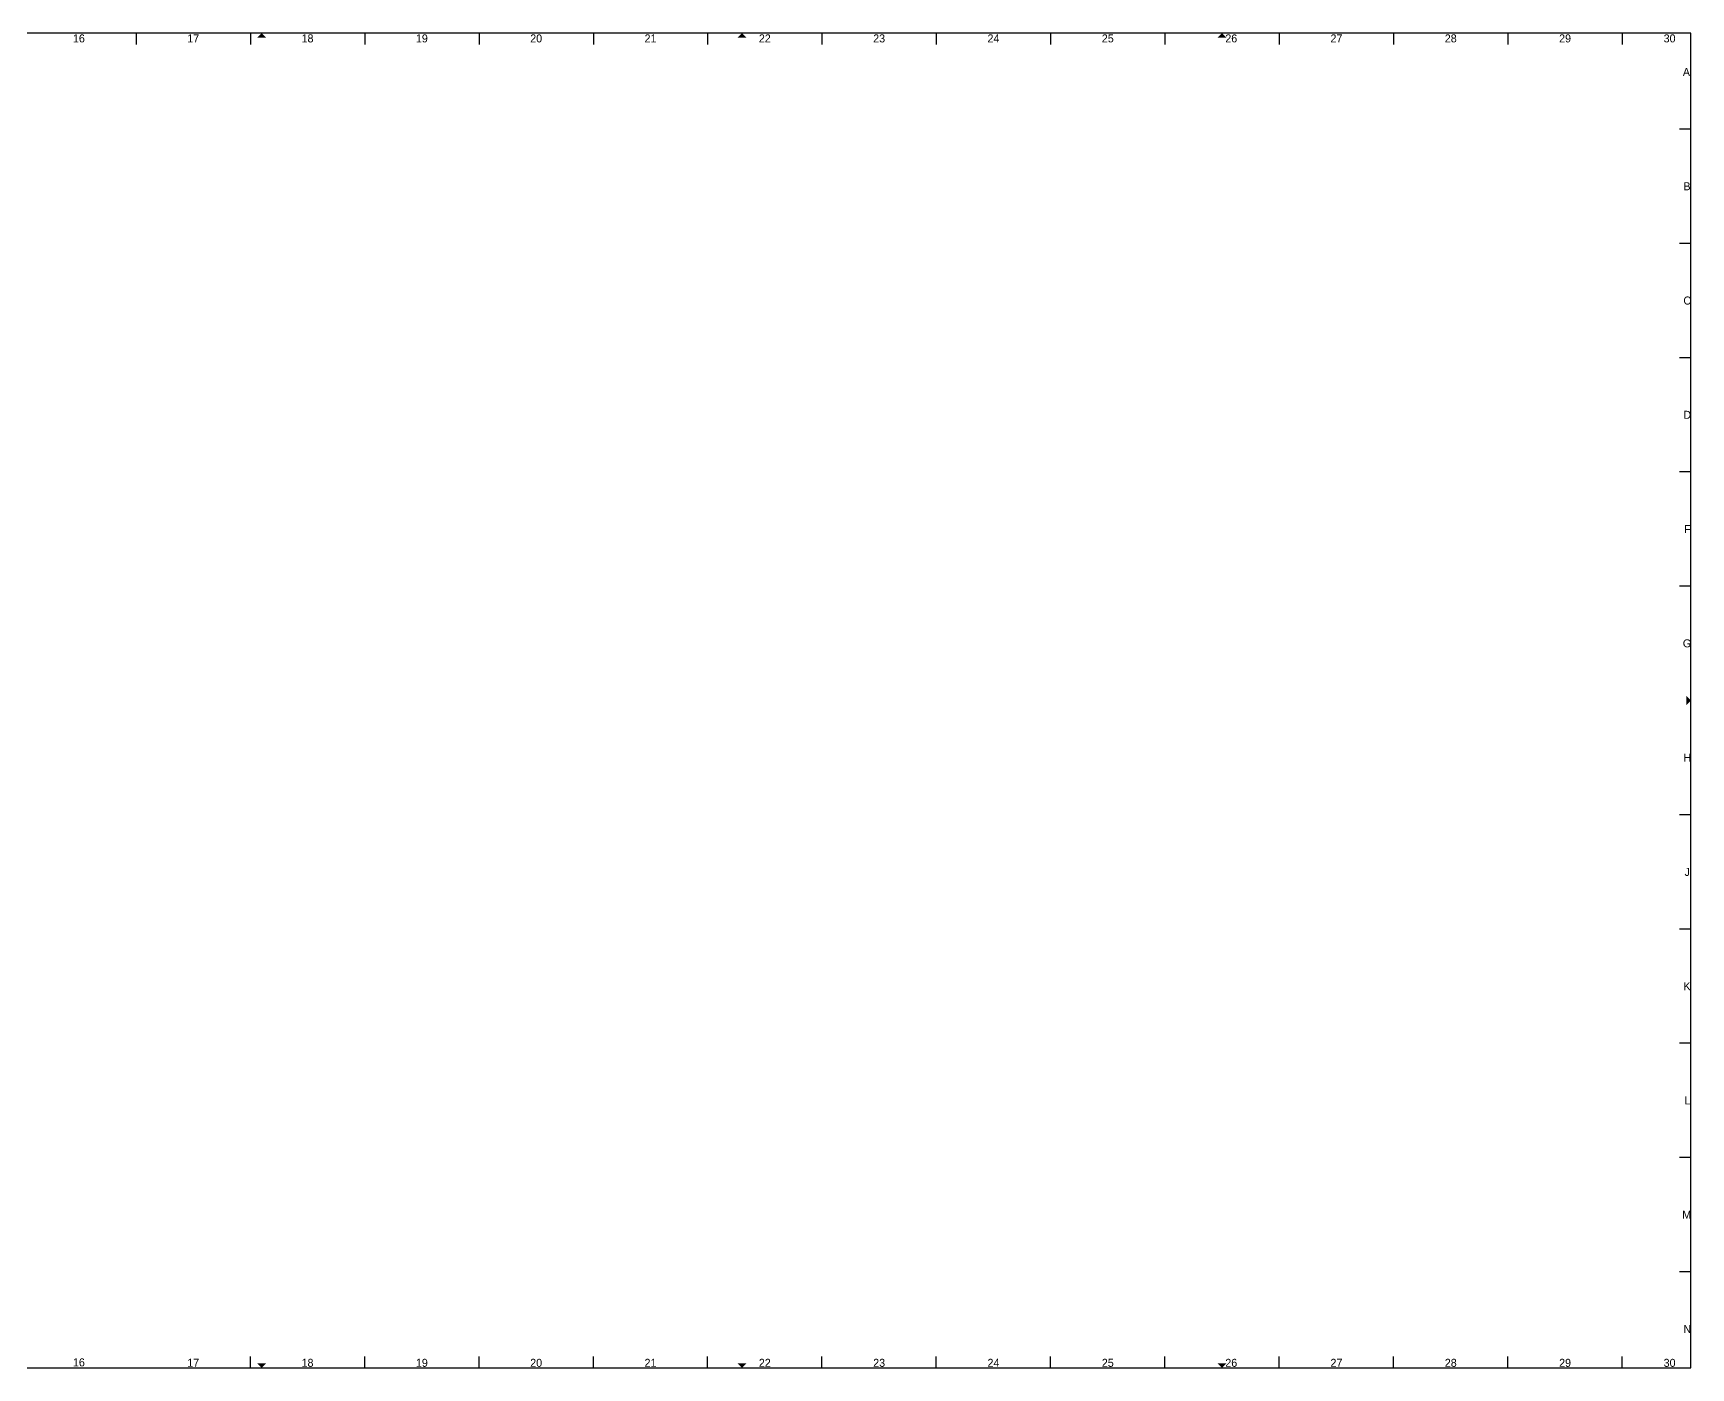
# Model space of a CAD drawing. Extents: x -5 to 1445, y -5 to 579.
# Drawn here: x 720 to 1445, y -5 to 579 of the extents above; entities that cross this region are included whole.
import ezdxf
from ezdxf.enums import TextEntityAlignment as Align

# ---------------------------------------------------------------- set-up
doc = ezdxf.new("R2010")
doc.units = 0
doc.header["$MEASUREMENT"] = 0
doc.layers.add('to-xx-rooster', color=7, linetype='CONTINUOUS', lineweight=25)
doc.layers.add('to-xx-vouwmerk', color=7, linetype='CONTINUOUS', lineweight=18)
doc.styles.add('RTW_ISO', font='iso-rtw.shx')

msp = doc.modelspace()

# ---------------------------------------------------------------- hatches: boundary and pattern name
at = {"layer": 'to-xx-vouwmerk'}
for points in [[(818, 577), (820, 579), (822, 577)], [(1028, 577), (1030, 579), (1032, 577)], [(1238, 577), (1240, 579), (1242, 577)], [(1443, 285), (1445, 287), (1443, 289)], [(818, -3), (820, -5), (822, -3)], [(1028, -3), (1030, -5), (1032, -3)], [(1238, -3), (1240, -5), (1242, -3)]]:
    msp.add_hatch(color=256, dxfattribs=at).paths.add_polyline_path(points)

# ---------------------------------------------------------------- linework, layer by layer
at = {"layer": 'to-xx-rooster'}
for p, q in [((1445, 579), (-5, 579)), ((765, 579), (765, 574)), ((815, 579), (815, 574)), ((865, 579), (865, 574)), ((915, 579), (915, 574)), ((965, 579), (965, 574)), ((1015, 579), (1015, 574)), ((1065, 579), (1065, 574)), ((1115, 579), (1115, 574)), ((1165, 579), (1165, 574)), ((1215, 579), (1215, 574)), ((1265, 579), (1265, 574)), ((1315, 579), (1315, 574)), ((1365, 579), (1365, 574)), ((1415, 579), (1415, 574)), ((1445, -5), (1445, 579)), ((1445, 537), (1440, 537)), ((1445, 487), (1440, 487)), ((1445, 437), (1440, 437)), ((1445, 387), (1440, 387)), ((1445, 337), (1440, 337)), ((1445, 237), (1440, 237)), ((1445, 187), (1440, 187)), ((1445, 137), (1440, 137)), ((1445, 87), (1440, 87)), ((1445, 37), (1440, 37)), ((815, -5), (815, 0)), ((865, -5), (865, 0)), ((915, -5), (915, 0)), ((965, -5), (965, 0)), ((1015, -5), (1015, 0)), ((1065, -5), (1065, 0)), ((1115, -5), (1115, 0)), ((1165, -5), (1165, 0)), ((1215, -5), (1215, 0)), ((1265, -5), (1265, 0)), ((1315, -5), (1315, 0)), ((1365, -5), (1365, 0)), ((1415, -5), (1415, 0)), ((-5, -5), (1445, -5))]:
    msp.add_line(p, q, dxfattribs=at)

# ---------------------------------------------------------------- texts
at = {"layer": 'to-xx-rooster', "style": 'RTW_ISO'}
for s, p in [('16', (740, 573.9)), ('17', (790, 573.9)), ('18', (840, 573.9)), ('19', (890, 573.9)), ('20', (940, 573.9)), ('21', (990, 573.9)), ('22', (1040, 573.9)), ('23', (1090, 573.9)), ('24', (1140, 573.9)), ('25', (1190, 573.9)), ('26', (1244, 573.9)), ('27', (1290, 573.9)), ('28', (1340, 573.9)), ('29', (1390, 573.9)), ('30', (1435.71, 573.9)), ('16', (740, -5.4)), ('17', (790, -5.6)), ('18', (840, -5.6)), ('19', (890, -5.6)), ('20', (940, -5.6)), ('21', (990, -5.6)), ('22', (1040, -5.6)), ('23', (1090, -5.6)), ('24', (1140, -5.6)), ('25', (1190, -5.6)), ('26', (1244, -5.6)), ('27', (1290, -5.6)), ('28', (1340, -5.6)), ('29', (1390, -5.6)), ('30', (1435.71, -5.6))]:
    msp.add_text(s, height=3.5, dxfattribs=at).set_placement(p, align=Align.BOTTOM_CENTER)
for s, p in [('A', (1441.5, 562)), ('B', (1441.75, 512)), ('C', (1441.75, 462)), ('D', (1441.75, 412)), ('F', (1442, 362)), ('G', (1441.5, 312)), ('H', (1441.75, 262)), ('J', (1442.25, 212)), ('K', (1441.75, 162)), ('L', (1442.25, 112)), ('M', (1441.25, 62)), ('N', (1441.75, 12))]:
    msp.add_text(s, height=3.5, dxfattribs=at).set_placement(p, align=Align.MIDDLE_LEFT)

doc.saveas('drawing.dxf')
